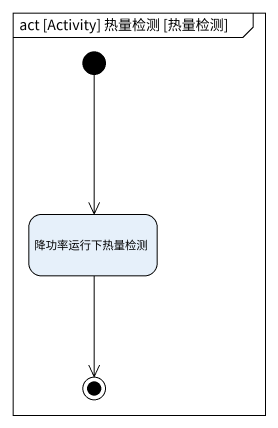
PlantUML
@startuml
mainframe act [Activity] 热量检测 [热量检测]
hide empty description
state 降功率运行下热量检测
[*] --> 降功率运行下热量检测
降功率运行下热量检测 --> [*]
@enduml
